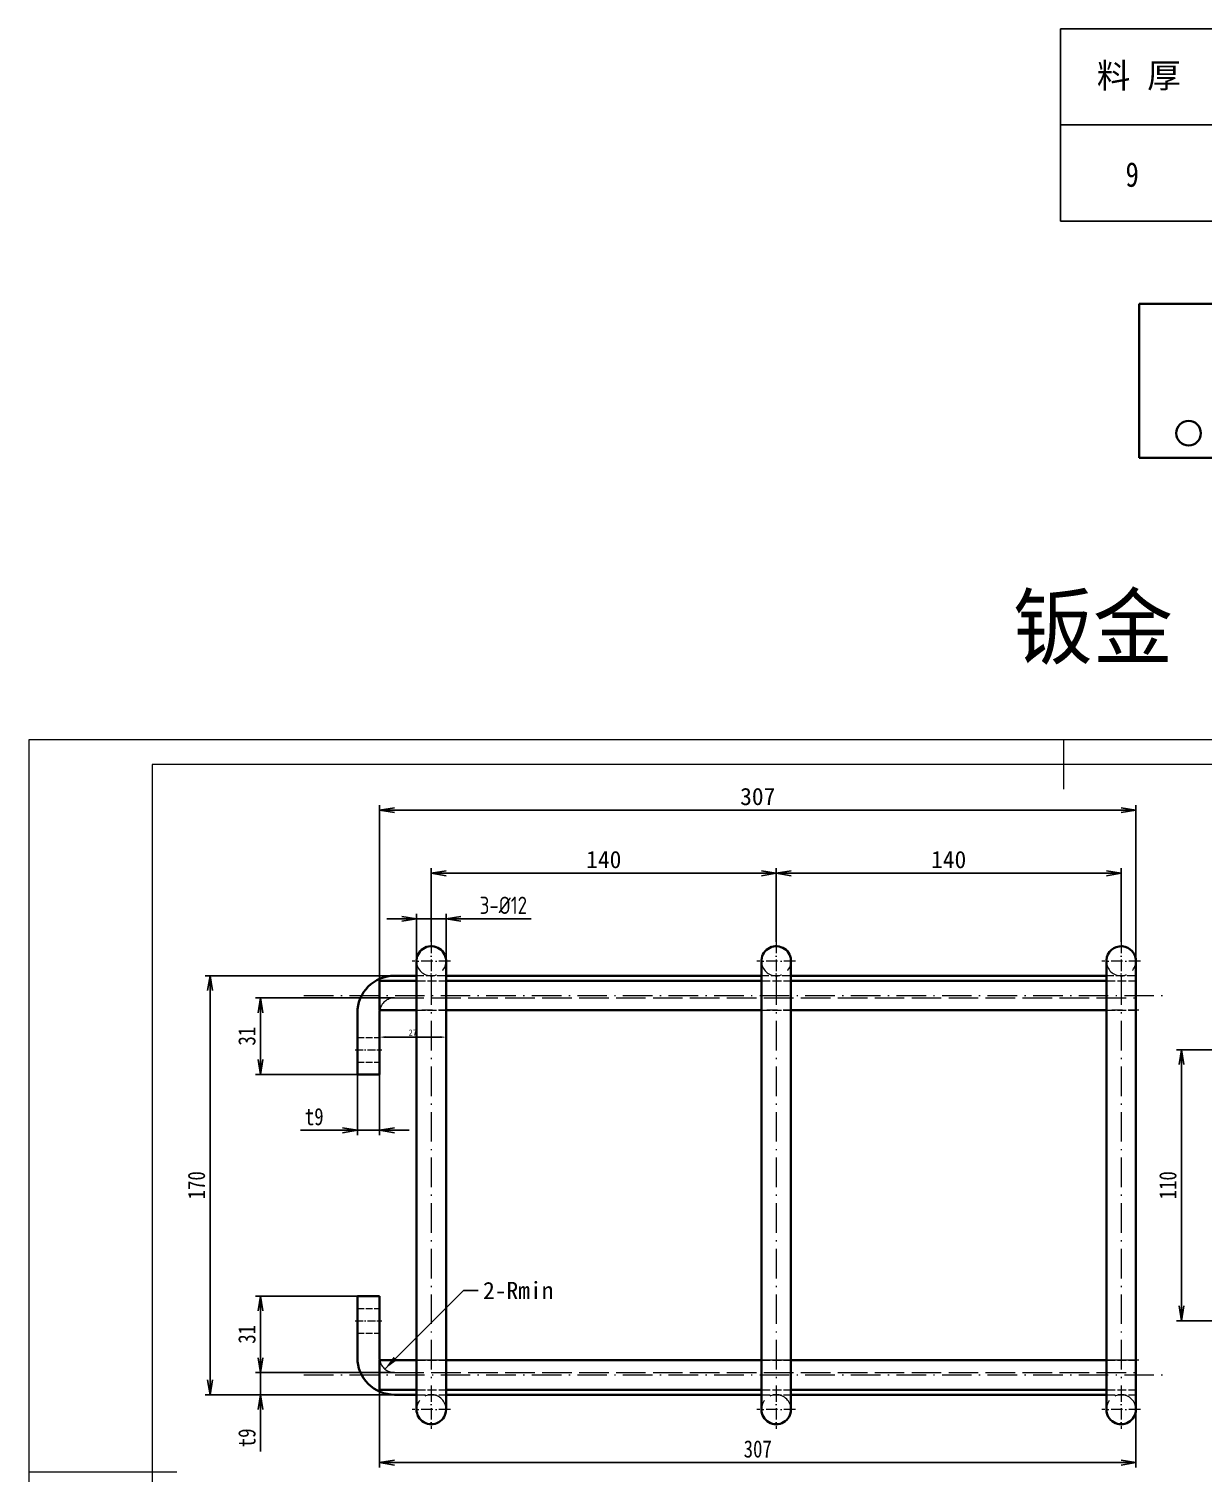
# Model space of a CAD drawing. Header units: millimetres. Extents: x -15766 to 80009, y -9701 to 15159.
# Drawn here: x -1496 to -1019, y 13550 to 14136 of the extents above; entities that cross this region are included whole.
import ezdxf
from ezdxf.enums import TextEntityAlignment as Align

# ---------------------------------------------------------------- set-up
doc = ezdxf.new("R2010")
doc.units = ezdxf.units.MM
for name, pattern in [('CENTER-HOKUTO_1', [16, 13, -1, 1, -1]), ('DASHDOT', [18.5, 12, -3, 0.5, -3]), ('DASHED', [15, 12, -3]), ('HIDDEN-HOKUTO_1', [2, 1, -1])]:
    doc.linetypes.add(name, pattern=pattern)
doc.layers.get('DEFPOINTS').update_dxf_attribs({"lineweight": 18})
doc.layers.add('07', color=7, linetype='Continuous')
for name, color, linetype, lineweight in [('AM_7', 2, 'CENTER-HOKUTO_1', 18), ('AM_HID', 1, 'HIDDEN-HOKUTO_1', 18), ('AM_VIS', 7, 'Continuous', 18), ('CDRAFT0', 7, 'Continuous', 18), ('title_frame', 7, 'Continuous', 18), ('word_dim', 9, 'Continuous', 18), ('粗实线层_1', 7, 'Continuous', 15)]:
    doc.layers.add(name, color=color, linetype=linetype, lineweight=lineweight)
doc.styles.add('DIM', font='', dxfattribs={"width": 0.8})
doc.styles.get('DIM').set_extended_font_data('NSimSun')
doc.dimstyles.new('1-2', dxfattribs={"dimscale": 2, "dimtxt": 3.5, "dimasz": 3, "dimexe": 1, "dimexo": 0, "dimgap": 1, "dimtad": 1, "dimdsep": 46, "dimtxsty": 'DIM', "dimblk": 'OPEN', "dimcen": 0, "dimdle": 6, "dimclrd": 256, "dimclre": 256, "dimclrt": 3, "dimazin": 2, "dimtfac": 0.707107, "dimtmove": 0, "dimatfit": 3, "dimfxl": 0, "dimfrac": 2, "dimtolj": 1, "dimarcsym": 0})
doc.dimstyles.new('DIN', dxfattribs={"dimtxt": 2.5, "dimasz": 2.5, "dimexe": 1.25, "dimexo": 0.625, "dimtad": 1, "dimtih": 1, "dimdec": 4, "dimdsep": 46, "dimlunit": 6, "dimtxsty": 'Standard', "dimcen": 2.5, "dimadec": 0, "dimazin": 0, "dimtfac": 1, "dimtdec": 4, "dimtmove": 0, "dimatfit": 3, "dimfxl": 0, "dimtvp": 1, "dimtolj": 1, "dimtzin": 0, "dimarcsym": 0})

# ---------------------------------------------------------------- blocks, each defined once
blk = doc.blocks.new('*X589')
at = {"layer": 'CDRAFT0'}
for p, q in [((420, 297), (0, 297)), ((0, 297), (0, 0))]:
    blk.add_line(p, q, dxfattribs=at)
at = {"layer": '粗实线层_1'}
for p, q in [((210, 297), (210, 287)), ((415, 292), (25, 292)), ((25, 292), (25, 5)), ((0, 148.5), (30, 148.5))]:
    blk.add_line(p, q, dxfattribs=at)
blk = doc.blocks.new('_OPEN')
at = {"color": 0, "linetype": 'ByBlock', "lineweight": -2}
for p, q in [((-1, 0.166667), (0, 0)), ((-1, -0.166667), (0, 0)), ((0, 0), (-1, 0))]:
    blk.add_line(p, q, dxfattribs=at)
blk = doc.blocks.new('*D1175')
at = {"layer": 'DEFPOINTS', "color": 0, "transparency": 16777216}
for p in [(-1347.23, 13743.02), (-1401.56, 13712.02), (-1362.23, 13712.02)]:
    blk.add_point(p, dxfattribs=at)
at = {"layer": 'word_dim', "linetype": 'Continuous', "lineweight": -2, "transparency": 16777216}
for p, q in [((-1347.23, 13743.02), (-1403.56, 13743.02)), ((-1401.56, 13737.02), (-1401.56, 13718.02)), ((-1362.23, 13712.02), (-1403.56, 13712.02))]:
    blk.add_line(p, q, dxfattribs=at)
at = {"layer": 'word_dim', "lineweight": -2, "transparency": 16777216, "xscale": 6, "yscale": 6, "zscale": 6}
for p, rotation in [((-1401.56, 13743.02), 90), ((-1401.56, 13712.02), 270)]:
    blk.add_blockref('_OPEN', p, dxfattribs=dict(at, rotation=rotation))
at = {"layer": 'word_dim', "color": 3, "transparency": 16777216, "insert": (-1407.06, 13727.52), "char_height": 7, "attachment_point": 5, "rotation": 90, "style": 'DIM'}
blk.add_mtext('\\A1;31', dxfattribs=at)
blk = doc.blocks.new('*D678')
at = {"layer": 'DEFPOINTS', "color": 0, "transparency": 16777216}
for p in [(-1046.23, 13819.25), (-1046.23, 13758.02), (-1353.23, 13737.02)]:
    blk.add_point(p, dxfattribs=at)
at = {"layer": 'word_dim', "linetype": 'Continuous', "lineweight": -2, "transparency": 16777216}
for p, q in [((-1353.23, 13737.02), (-1353.23, 13821.25)), ((-1046.23, 13758.02), (-1046.23, 13821.25)), ((-1347.23, 13819.25), (-1052.23, 13819.25))]:
    blk.add_line(p, q, dxfattribs=at)
at = {"layer": 'word_dim', "lineweight": -2, "transparency": 16777216, "xscale": 6, "yscale": 6, "zscale": 6, "rotation": 180}
blk.add_blockref('_OPEN', (-1353.23, 13819.25), dxfattribs=at)
at = {"layer": 'word_dim', "lineweight": -2, "transparency": 16777216, "xscale": 6, "yscale": 6, "zscale": 6}
blk.add_blockref('_OPEN', (-1046.23, 13819.25), dxfattribs=at)
at = {"layer": 'word_dim', "color": 3, "transparency": 16777216, "insert": (-1199.73, 13824.75), "char_height": 7, "attachment_point": 5}
blk.add_mtext('\\A1;307', dxfattribs=at)
blk = doc.blocks.new('*D679')
at = {"layer": 'DEFPOINTS', "color": 0, "transparency": 16777216}
for p in [(-1362.23, 13712.02), (-1353.23, 13712.02), (-1353.23, 13689.32)]:
    blk.add_point(p, dxfattribs=at)
at = {"layer": 'word_dim', "linetype": 'Continuous', "lineweight": -2, "transparency": 16777216}
for p, q in [((-1362.23, 13712.02), (-1362.23, 13687.32)), ((-1353.23, 13712.02), (-1353.23, 13687.32)), ((-1368.23, 13689.32), (-1385.26, 13689.32)), ((-1353.23, 13689.32), (-1362.23, 13689.32)), ((-1347.23, 13689.32), (-1341.23, 13689.32))]:
    blk.add_line(p, q, dxfattribs=at)
at = {"layer": 'word_dim', "lineweight": -2, "transparency": 16777216, "xscale": 6, "yscale": 6, "zscale": 6}
blk.add_blockref('_OPEN', (-1362.23, 13689.32), dxfattribs=at)
at = {"layer": 'word_dim', "lineweight": -2, "transparency": 16777216, "xscale": 6, "yscale": 6, "zscale": 6, "rotation": 180}
blk.add_blockref('_OPEN', (-1353.23, 13689.32), dxfattribs=at)
at = {"layer": 'word_dim', "color": 3, "transparency": 16777216, "insert": (-1379.75, 13694.82), "char_height": 7, "attachment_point": 5, "style": 'DIM'}
blk.add_mtext('\\A1;t9', dxfattribs=at)
blk = doc.blocks.new('*D1176')
at = {"layer": 'DEFPOINTS', "color": 0, "transparency": 16777216}
for p in [(-1192.23, 13793.65), (-1332.23, 13765.82), (-1192.23, 13765.82)]:
    blk.add_point(p, dxfattribs=at)
at = {"layer": 'word_dim', "linetype": 'Continuous', "lineweight": -2, "transparency": 16777216}
for p, q in [((-1332.23, 13765.82), (-1332.23, 13795.65)), ((-1326.23, 13793.65), (-1198.23, 13793.65)), ((-1192.23, 13765.82), (-1192.23, 13795.65))]:
    blk.add_line(p, q, dxfattribs=at)
at = {"layer": 'word_dim', "lineweight": -2, "transparency": 16777216, "xscale": 6, "yscale": 6, "zscale": 6, "rotation": 180}
blk.add_blockref('_OPEN', (-1332.23, 13793.65), dxfattribs=at)
at = {"layer": 'word_dim', "lineweight": -2, "transparency": 16777216, "xscale": 6, "yscale": 6, "zscale": 6}
blk.add_blockref('_OPEN', (-1192.23, 13793.65), dxfattribs=at)
at = {"layer": 'word_dim', "color": 3, "transparency": 16777216, "insert": (-1262.23, 13799.15), "char_height": 7, "attachment_point": 5}
blk.add_mtext('\\A1;140', dxfattribs=at)
blk = doc.blocks.new('*D1177')
at = {"layer": 'DEFPOINTS', "color": 0, "transparency": 16777216}
for p in [(-1052.23, 13793.65), (-1192.23, 13765.82), (-1052.23, 13765.82)]:
    blk.add_point(p, dxfattribs=at)
at = {"layer": 'word_dim', "linetype": 'Continuous', "lineweight": -2, "transparency": 16777216}
for p, q in [((-1192.23, 13765.82), (-1192.23, 13795.65)), ((-1186.23, 13793.65), (-1058.23, 13793.65)), ((-1052.23, 13765.82), (-1052.23, 13795.65))]:
    blk.add_line(p, q, dxfattribs=at)
at = {"layer": 'word_dim', "lineweight": -2, "transparency": 16777216, "xscale": 6, "yscale": 6, "zscale": 6, "rotation": 180}
blk.add_blockref('_OPEN', (-1192.23, 13793.65), dxfattribs=at)
at = {"layer": 'word_dim', "lineweight": -2, "transparency": 16777216, "xscale": 6, "yscale": 6, "zscale": 6}
blk.add_blockref('_OPEN', (-1052.23, 13793.65), dxfattribs=at)
at = {"layer": 'word_dim', "color": 3, "transparency": 16777216, "insert": (-1122.23, 13799.15), "char_height": 7, "attachment_point": 5}
blk.add_mtext('\\A1;140', dxfattribs=at)
blk = doc.blocks.new('*D1178')
at = {"layer": 'DEFPOINTS', "color": 0, "transparency": 16777216}
for p in [(-1347.23, 13752.02), (-1422.03, 13582.02), (-1347.23, 13582.02)]:
    blk.add_point(p, dxfattribs=at)
at = {"layer": 'word_dim', "linetype": 'Continuous', "lineweight": -2, "transparency": 16777216}
for p, q in [((-1347.23, 13752.02), (-1424.03, 13752.02)), ((-1422.03, 13746.02), (-1422.03, 13588.02)), ((-1347.23, 13582.02), (-1424.03, 13582.02))]:
    blk.add_line(p, q, dxfattribs=at)
at = {"layer": 'word_dim', "lineweight": -2, "transparency": 16777216, "xscale": 6, "yscale": 6, "zscale": 6}
for p, rotation in [((-1422.03, 13752.02), 90), ((-1422.03, 13582.02), 270)]:
    blk.add_blockref('_OPEN', p, dxfattribs=dict(at, rotation=rotation))
at = {"layer": 'word_dim', "color": 3, "transparency": 16777216, "insert": (-1427.53, 13667.02), "char_height": 7, "attachment_point": 5, "rotation": 90, "style": 'DIM'}
blk.add_mtext('\\A1;170', dxfattribs=at)
blk = doc.blocks.new('*D1179')
at = {"layer": 'DEFPOINTS', "color": 0, "transparency": 16777216}
for p in [(-1401.56, 13591.02), (-1347.23, 13591.02), (-1347.23, 13582.02)]:
    blk.add_point(p, dxfattribs=at)
at = {"layer": 'word_dim', "linetype": 'Continuous', "lineweight": -2, "transparency": 16777216}
for p, q in [((-1401.56, 13597.02), (-1401.56, 13603.02)), ((-1347.23, 13591.02), (-1403.56, 13591.02)), ((-1401.56, 13591.02), (-1401.56, 13582.02)), ((-1347.23, 13582.02), (-1403.56, 13582.02)), ((-1401.56, 13576.02), (-1401.56, 13558.99))]:
    blk.add_line(p, q, dxfattribs=at)
at = {"layer": 'word_dim', "lineweight": -2, "transparency": 16777216, "xscale": 6, "yscale": 6, "zscale": 6}
for p, rotation in [((-1401.56, 13591.02), 270), ((-1401.56, 13582.02), 90)]:
    blk.add_blockref('_OPEN', p, dxfattribs=dict(at, rotation=rotation))
at = {"layer": 'word_dim', "color": 3, "transparency": 16777216, "insert": (-1407.06, 13564.51), "char_height": 7, "attachment_point": 5, "rotation": 90, "style": 'DIM'}
blk.add_mtext('\\A1;t9', dxfattribs=at)
blk = doc.blocks.new('*D1185')
at = {"layer": 'DEFPOINTS', "color": 0, "transparency": 16777216}
for p in [(-965.24, 13722.02), (-1027.74, 13612.02), (-965.24, 13612.02)]:
    blk.add_point(p, dxfattribs=at)
at = {"layer": 'word_dim', "linetype": 'Continuous', "lineweight": -2, "transparency": 16777216}
for p, q in [((-965.24, 13722.02), (-1029.74, 13722.02)), ((-1027.74, 13716.02), (-1027.74, 13618.02)), ((-965.24, 13612.02), (-1029.74, 13612.02))]:
    blk.add_line(p, q, dxfattribs=at)
at = {"layer": 'word_dim', "lineweight": -2, "transparency": 16777216, "xscale": 6, "yscale": 6, "zscale": 6}
for p, rotation in [((-1027.74, 13722.02), 90), ((-1027.74, 13612.02), 270)]:
    blk.add_blockref('_OPEN', p, dxfattribs=dict(at, rotation=rotation))
at = {"layer": 'word_dim', "color": 3, "transparency": 16777216, "insert": (-1033.24, 13667.02), "char_height": 7, "attachment_point": 5, "rotation": 90, "style": 'DIM'}
blk.add_mtext('\\A1;110', dxfattribs=at)
blk = doc.blocks.new('*D1186')
at = {"layer": 'DEFPOINTS', "color": 0, "transparency": 16777216}
for p in [(-1401.56, 13622.02), (-1362.23, 13622.02), (-1347.23, 13591.02)]:
    blk.add_point(p, dxfattribs=at)
at = {"layer": 'word_dim', "linetype": 'Continuous', "lineweight": -2, "transparency": 16777216}
for p, q in [((-1362.23, 13622.02), (-1403.56, 13622.02)), ((-1401.56, 13597.02), (-1401.56, 13616.02)), ((-1347.23, 13591.02), (-1403.56, 13591.02))]:
    blk.add_line(p, q, dxfattribs=at)
at = {"layer": 'word_dim', "lineweight": -2, "transparency": 16777216, "xscale": 6, "yscale": 6, "zscale": 6}
for p, rotation in [((-1401.56, 13622.02), 90), ((-1401.56, 13591.02), 270)]:
    blk.add_blockref('_OPEN', p, dxfattribs=dict(at, rotation=rotation))
at = {"layer": 'word_dim', "color": 3, "transparency": 16777216, "insert": (-1407.06, 13606.52), "char_height": 7, "attachment_point": 5, "rotation": 90, "style": 'DIM'}
blk.add_mtext('\\A1;31', dxfattribs=at)
blk = doc.blocks.new('*D1227')
at = {"layer": 'DEFPOINTS', "color": 0, "transparency": 16777216}
for p in [(-1353.23, 13597.02), (-1046.23, 13584.02), (-1046.23, 13554.46)]:
    blk.add_point(p, dxfattribs=at)
at = {"layer": 'word_dim', "linetype": 'Continuous', "lineweight": -2, "transparency": 16777216}
for p, q in [((-1353.23, 13597.02), (-1353.23, 13552.46)), ((-1046.23, 13584.02), (-1046.23, 13552.46)), ((-1347.23, 13554.46), (-1052.23, 13554.46))]:
    blk.add_line(p, q, dxfattribs=at)
at = {"layer": 'word_dim', "lineweight": -2, "transparency": 16777216, "xscale": 6, "yscale": 6, "zscale": 6, "rotation": 180}
blk.add_blockref('_OPEN', (-1353.23, 13554.46), dxfattribs=at)
at = {"layer": 'word_dim', "lineweight": -2, "transparency": 16777216, "xscale": 6, "yscale": 6, "zscale": 6}
blk.add_blockref('_OPEN', (-1046.23, 13554.46), dxfattribs=at)
at = {"layer": 'word_dim', "color": 3, "transparency": 16777216, "insert": (-1199.73, 13559.96), "char_height": 7, "attachment_point": 5, "style": 'DIM'}
blk.add_mtext('\\A1;307', dxfattribs=at)
blk = doc.blocks.new('*D1240')
at = {"layer": 'DEFPOINTS', "color": 0, "transparency": 16777216}
for p in [(-1326.23, 13775.13), (-1338.23, 13754.34), (-1326.23, 13754.34)]:
    blk.add_point(p, dxfattribs=at)
at = {"layer": 'word_dim', "linetype": 'Continuous', "lineweight": -2, "transparency": 16777216}
for p, q in [((-1344.23, 13775.13), (-1350.23, 13775.13)), ((-1338.23, 13754.34), (-1338.23, 13777.13)), ((-1338.23, 13775.13), (-1326.23, 13775.13)), ((-1326.23, 13754.34), (-1326.23, 13777.13)), ((-1320.23, 13775.13), (-1291.75, 13775.13))]:
    blk.add_line(p, q, dxfattribs=at)
at = {"layer": 'word_dim', "lineweight": -2, "transparency": 16777216, "xscale": 6, "yscale": 6, "zscale": 6}
blk.add_blockref('_OPEN', (-1338.23, 13775.13), dxfattribs=at)
at = {"layer": 'word_dim', "lineweight": -2, "transparency": 16777216, "xscale": 6, "yscale": 6, "zscale": 6, "rotation": 180}
blk.add_blockref('_OPEN', (-1326.23, 13775.13), dxfattribs=at)
at = {"layer": 'word_dim', "color": 3, "transparency": 16777216, "insert": (-1302.99, 13780.63), "char_height": 7, "attachment_point": 5, "style": 'DIM'}
blk.add_mtext('\\A1;{\\fISOCPEUR|b0|i0|c0|p34;3-%%c12}', dxfattribs=at)
blk = doc.blocks.new('*D2182')
at = {"layer": '07', "color": 0, "linetype": 'Continuous', "lineweight": -2, "transparency": 16777216}
for p, q in [((-1353.23, 13736.4), (-1353.23, 13725.88)), ((-1326.23, 13736.4), (-1326.23, 13725.88)), ((-1350.73, 13727.13), (-1328.73, 13727.13))]:
    blk.add_line(p, q, dxfattribs=at)
at = {"layer": '07', "color": 0, "transparency": 16777216}
for points in [[(-1350.73, 13727.54), (-1350.73, 13726.71), (-1353.23, 13727.13)], [(-1328.73, 13727.54), (-1328.73, 13726.71), (-1326.23, 13727.13)]]:
    blk.add_solid(points, dxfattribs=at)
at = {"layer": 'DEFPOINTS', "color": 0, "transparency": 16777216}
for p in [(-1353.23, 13737.02), (-1326.23, 13737.02), (-1326.23, 13727.13)]:
    blk.add_point(p, dxfattribs=at)
at = {"layer": '07', "color": 0, "transparency": 16777216, "insert": (-1339.73, 13729), "char_height": 2.5, "attachment_point": 5}
blk.add_mtext('\\A1;27', dxfattribs=at)
blk = doc.blocks.new('*T2185')
at = {"color": 0, "linetype": 'ByBlock', "lineweight": -2, "transparency": 16777216}
for p, q in [((0, 0), (127, 0)), ((0, 0), (0, -78)), ((63.5, 0), (63.5, -78)), ((127, 0), (127, -78)), ((0, -39), (127, -39)), ((0, -78), (127, -78))]:
    blk.add_line(p, q, dxfattribs=at)
at = {"color": 0, "transparency": 16777216, "char_height": 10, "width": 60.5, "attachment_point": 5}
for s, insert in [('{\\fSimSun|b0|i0|c134|p2;料 厚}', (31.75, -19.5)), ('{\\fSimSun|b0|i0|c134|p2;件 数}', (95.25, -19.5))]:
    blk.add_mtext(s, dxfattribs=dict(at, insert=insert))
blk = doc.blocks.new('拆图参数')
blk.add_blockref('*T2185', (-63.5, 78))
at = {"style": 'DIM', "width": 0.8}
blk.add_attdef('6', text='', height=10, dxfattribs=at).set_placement((-37.13, 18.91), align=Align.MIDDLE_LEFT)
blk.add_attdef('1', text='', height=10, dxfattribs=at).set_placement((36.65, 19.27), align=Align.MIDDLE_CENTER)

msp = doc.modelspace()

# ---------------------------------------------------------------- linework, layer by layer
at = {"color": 7, "lineweight": 13, "ltscale": 0.15}
for p, q in [((-1332.23317, 13596.02303), (-1338.23317, 13596.02303)), ((-1326.23317, 13596.02303), (-1332.23317, 13596.02303)), ((-1192.23317, 13596.02303), (-1198.23317, 13596.02303)), ((-1186.23317, 13596.02303), (-1192.23317, 13596.02303)), ((-1052.23317, 13596.02303), (-1058.23317, 13596.02303)), ((-1046.23317, 13596.02303), (-1052.23317, 13596.02303))]:
    msp.add_line(p, q, dxfattribs=at)
at = {"layer": 'AM_7', "linetype": 'DASHDOT', "lineweight": 13, "ltscale": 0.390002}
for p, q in [((-1332.23317, 13765.82308), (-1332.23317, 13750.22298)), ((-1192.23317, 13765.82308), (-1192.23317, 13750.22298)), ((-1052.23317, 13765.82308), (-1052.23317, 13750.22298)), ((-1332.23317, 13583.82308), (-1332.23317, 13568.22298)), ((-1192.23317, 13583.82308), (-1192.23317, 13568.22298)), ((-1052.23317, 13583.82308), (-1052.23317, 13568.22298))]:
    msp.add_line(p, q, dxfattribs=at)
at = {"layer": 'AM_7', "linetype": 'DASHDOT', "lineweight": 13, "ltscale": 0.390039}
for p, q in [((-1324.43239, 13758.02303), (-1340.03395, 13758.02303)), ((-1184.43239, 13758.02303), (-1200.03395, 13758.02303)), ((-1044.43239, 13758.02303), (-1060.03395, 13758.02303)), ((-1324.43239, 13576.02303), (-1340.03395, 13576.02303)), ((-1184.43239, 13576.02303), (-1200.03395, 13576.02303)), ((-1044.43239, 13576.02303), (-1060.03395, 13576.02303))]:
    msp.add_line(p, q, dxfattribs=at)
at = {"layer": 'AM_7', "linetype": 'DASHDOT', "lineweight": 13}
for p, q in [((-1332.23317, 13752.22298), (-1332.23317, 13581.82308)), ((-1192.23317, 13752.22298), (-1192.23317, 13581.82308)), ((-1052.23317, 13752.22298), (-1052.23317, 13581.82308)), ((-1383.93239, 13744.02303), (-1033.30985, 13744.02303)), ((-1383.93239, 13590.02303), (-1033.30985, 13590.02303))]:
    msp.add_line(p, q, dxfattribs=at)
at = {"layer": 'AM_7', "linetype": 'DASHDOT', "lineweight": 13, "ltscale": 0.36001}
for p, q in [((-1325.03395, 13738.02303), (-1339.43434, 13738.02303)), ((-1185.03395, 13738.02303), (-1199.43434, 13738.02303)), ((-1045.03395, 13738.02303), (-1059.43434, 13738.02303)), ((-1325.03395, 13596.02303), (-1339.43434, 13596.02303)), ((-1185.03395, 13596.02303), (-1199.43434, 13596.02303)), ((-1045.03395, 13596.02303), (-1059.43434, 13596.02303))]:
    msp.add_line(p, q, dxfattribs=at)
at = {"layer": 'AM_7', "linetype": 'DASHDOT', "lineweight": 13, "ltscale": 0.27002}
for p, q in [((-1363.13356, 13722.02303), (-1352.33278, 13722.02303)), ((-1363.13356, 13612.02303), (-1352.33278, 13612.02303))]:
    msp.add_line(p, q, dxfattribs=at)
at = {"layer": 'AM_HID', "linetype": 'DASHED', "lineweight": 13, "ltscale": 0.3}
for p, q in [((-1326.23317, 13752.02303), (-1338.23317, 13752.02303)), ((-1186.23317, 13752.02303), (-1198.23317, 13752.02303)), ((-1046.23317, 13752.02303), (-1058.23317, 13752.02303)), ((-1338.23317, 13750.02303), (-1326.23317, 13750.02303)), ((-1198.23317, 13750.02303), (-1186.23317, 13750.02303)), ((-1058.23317, 13750.02303), (-1046.23317, 13750.02303)), ((-1338.23317, 13738.02303), (-1326.23317, 13738.02303)), ((-1198.23317, 13738.02303), (-1186.23317, 13738.02303)), ((-1058.23317, 13738.02303), (-1046.23317, 13738.02303)), ((-1338.23317, 13596.02303), (-1326.23317, 13596.02303)), ((-1198.23317, 13596.02303), (-1186.23317, 13596.02303)), ((-1058.23317, 13596.02303), (-1046.23317, 13596.02303)), ((-1338.23317, 13584.02303), (-1326.23317, 13584.02303)), ((-1338.23317, 13582.02303), (-1326.23317, 13582.02303)), ((-1198.23317, 13584.02303), (-1186.23317, 13584.02303)), ((-1198.23317, 13582.02303), (-1186.23317, 13582.02303)), ((-1058.23317, 13584.02303), (-1046.23317, 13584.02303)), ((-1058.23317, 13582.02303), (-1046.23317, 13582.02303))]:
    msp.add_line(p, q, dxfattribs=at)
at = {"layer": 'AM_HID', "linetype": 'DASHED', "lineweight": 13}
for p, q in [((-1347.23317, 13743.02303), (-1046.23317, 13743.02303)), ((-1347.23317, 13591.02303), (-1046.23317, 13591.02303))]:
    msp.add_line(p, q, dxfattribs=at)
at = {"layer": 'AM_HID', "linetype": 'DASHED', "lineweight": 13, "ltscale": 0.225}
for p, q in [((-1362.23317, 13727.02303), (-1353.23317, 13727.02303)), ((-1362.23317, 13717.02303), (-1353.23317, 13717.02303)), ((-1362.23317, 13617.02303), (-1353.23317, 13617.02303)), ((-1362.23317, 13607.02303), (-1353.23317, 13607.02303))]:
    msp.add_line(p, q, dxfattribs=at)
at = {"layer": 'AM_HID', "linetype": 'DASHED', "lineweight": 13, "ltscale": 0.15}
for p, q in [((-1332.23317, 13596.02303), (-1338.23317, 13596.02303)), ((-1326.23317, 13596.02303), (-1332.23317, 13596.02303)), ((-1192.23317, 13596.02303), (-1198.23317, 13596.02303)), ((-1186.23317, 13596.02303), (-1192.23317, 13596.02303)), ((-1052.23317, 13596.02303), (-1058.23317, 13596.02303)), ((-1046.23317, 13596.02303), (-1052.23317, 13596.02303))]:
    msp.add_line(p, q, dxfattribs=at)
at = {"layer": 'AM_HID', "linetype": 'DASHED', "lineweight": 13}
for centre, radius, start, end in [((-1332.23317, 13758.02303), 6, 176.086962, 356.086959), ((-1332.19801, 13758.02303), 5.96511, 356.063468, 0.404585), ((-1192.23317, 13758.02303), 6, 176.086962, 356.086959), ((-1192.19801, 13758.02303), 5.96511, 356.063468, 0.404585), ((-1052.23317, 13758.02303), 6, 176.086962, 356.086959), ((-1052.19801, 13758.02303), 5.96511, 356.063468, 0.404585), ((-1347.23317, 13737.02303), 6, 90.000003, 170.404969), ((-1347.23317, 13597.02303), 6, 189.593228, 269.999997), ((-1332.23317, 13576.02303), 6, 0, 179.999995), ((-1192.23317, 13576.02303), 6, 0, 179.999995), ((-1052.23317, 13576.02303), 6, 0, 179.999995)]:
    msp.add_arc(centre, radius, start, end, dxfattribs=at)
at = {"layer": 'AM_VIS', "lineweight": 35}
for p, q in [((-1044.86147, 13962.22708), (-1044.86147, 14024.72708)), ((-1004.86147, 14024.72708), (-1044.86147, 14024.72708)), ((-1004.86147, 13962.22708), (-1044.86147, 13962.22708)), ((-1326.23317, 13738.02303), (-1326.23317, 13758.06526)), ((-1186.23317, 13738.02303), (-1186.23317, 13758.06526)), ((-1046.23317, 13738.02303), (-1046.23317, 13758.06526)), ((-1198.23317, 13752.02303), (-1326.23317, 13752.02303)), ((-1058.23317, 13752.02303), (-1186.23317, 13752.02303)), ((-1326.23317, 13750.02303), (-1198.23317, 13750.02303)), ((-1186.23317, 13750.02303), (-1058.23317, 13750.02303)), ((-1362.23317, 13712.02303), (-1362.23317, 13737.02303)), ((-1353.23317, 13712.02303), (-1353.23317, 13737.02303)), ((-1326.23317, 13738.02303), (-1198.23317, 13738.02303)), ((-1186.23317, 13738.02303), (-1058.23317, 13738.02303)), ((-1338.23317, 13596.02303), (-1338.23317, 13727.02303)), ((-1326.23317, 13596.02303), (-1326.23317, 13727.02303)), ((-1198.23317, 13596.02303), (-1198.23317, 13727.02303)), ((-1186.23317, 13596.02303), (-1186.23317, 13727.02303)), ((-1058.23317, 13596.02303), (-1058.23317, 13727.02303)), ((-1046.23317, 13596.02303), (-1046.23317, 13727.02303)), ((-1362.23317, 13622.02303), (-1362.23317, 13597.02303)), ((-1353.23317, 13597.02303), (-1353.23317, 13622.02303)), ((-1338.23317, 13596.02303), (-1338.23317, 13576.02303)), ((-1326.23317, 13576.02303), (-1326.23317, 13596.02303)), ((-1326.23317, 13596.02303), (-1198.23317, 13596.02303)), ((-1198.23317, 13596.02303), (-1198.23317, 13576.02303)), ((-1186.23317, 13576.02303), (-1186.23317, 13596.02303)), ((-1186.23317, 13596.02303), (-1058.23317, 13596.02303)), ((-1058.23317, 13596.02303), (-1058.23317, 13576.02303)), ((-1046.23317, 13576.02303), (-1046.23317, 13596.02303)), ((-1326.23317, 13584.02303), (-1198.23317, 13584.02303)), ((-1326.23317, 13582.02303), (-1198.23317, 13582.02303)), ((-1186.23317, 13584.02303), (-1058.23317, 13584.02303)), ((-1186.23317, 13582.02303), (-1058.23317, 13582.02303))]:
    msp.add_line(p, q, dxfattribs=at)
at = {"layer": 'AM_VIS', "lineweight": 35, "ltscale": 0.225}
for p, q in [((-1338.23317, 13752.02303), (-1347.23317, 13752.02303)), ((-1362.23317, 13712.02303), (-1353.23317, 13712.02303)), ((-1353.23317, 13622.02303), (-1362.23317, 13622.02303)), ((-1347.23317, 13582.02303), (-1338.23317, 13582.02303))]:
    msp.add_line(p, q, dxfattribs=at)
at = {"layer": 'AM_VIS', "lineweight": 35, "ltscale": 0.05}
for p, q in [((-1046.23317, 13752.02303), (-1046.23317, 13750.02303)), ((-1046.23317, 13582.02303), (-1046.23317, 13584.02303))]:
    msp.add_line(p, q, dxfattribs=at)
at = {"layer": 'AM_VIS', "lineweight": 35, "ltscale": 0.15}
for p, q in [((-1353.23317, 13744.02303), (-1353.23317, 13750.02303)), ((-1046.23317, 13744.02303), (-1046.23317, 13750.02303)), ((-1353.23317, 13738.02303), (-1353.23317, 13744.02303)), ((-1046.23317, 13738.02303), (-1046.23317, 13744.02303)), ((-1353.23317, 13590.02303), (-1353.23317, 13596.02303)), ((-1046.23317, 13590.02303), (-1046.23317, 13596.02303)), ((-1353.23317, 13584.02303), (-1353.23317, 13590.02303)), ((-1046.23317, 13584.02303), (-1046.23317, 13590.02303))]:
    msp.add_line(p, q, dxfattribs=at)
at = {"layer": 'AM_VIS', "lineweight": 35, "ltscale": 0.375}
for p, q in [((-1353.23317, 13750.02303), (-1338.23317, 13750.02303)), ((-1353.23317, 13738.02303), (-1338.23317, 13738.02303)), ((-1353.23317, 13596.02303), (-1338.23317, 13596.02303)), ((-1353.23317, 13584.02303), (-1338.23317, 13584.02303))]:
    msp.add_line(p, q, dxfattribs=at)
at = {"layer": 'AM_VIS', "lineweight": 35, "ltscale": 0.275}
for p, q in [((-1338.23317, 13738.02303), (-1338.23317, 13727.02303)), ((-1326.23317, 13738.02303), (-1326.23317, 13727.02303)), ((-1198.23317, 13738.02303), (-1198.23317, 13727.02303)), ((-1186.23317, 13738.02303), (-1186.23317, 13727.02303)), ((-1058.23317, 13738.02303), (-1058.23317, 13727.02303)), ((-1046.23317, 13738.02303), (-1046.23317, 13727.02303))]:
    msp.add_line(p, q, dxfattribs=at)
at = {"layer": 'AM_VIS', "lineweight": 35}
for points in [[(-1338.23317, 13738.02303), (-1338.23317, 13757.70516), (-1338.2195, 13758.43245)], [(-1198.23317, 13738.02303), (-1198.23317, 13757.70516), (-1198.2195, 13758.43245)], [(-1058.23317, 13738.02303), (-1058.23317, 13757.70516), (-1058.2195, 13758.43245)]]:
    msp.add_lwpolyline(points, dxfattribs=at)
msp.add_circle((-1024.86147, 13972.22708), 5, dxfattribs=at)
for centre, radius, start, end in [((-1332.23317, 13758.02303), 6, 356.086959, 176.086962), ((-1192.23317, 13758.02303), 6, 356.086959, 176.086962), ((-1052.23317, 13758.02303), 6, 356.086959, 176.086949), ((-1347.23317, 13737.02303), 15, 90.000003, 180.000009), ((-1347.23317, 13737.02303), 6, 170.404969, 180.000009), ((-1347.23317, 13597.02303), 15, 179.999995, 270.000004), ((-1347.23317, 13597.02303), 6, 179.999995, 189.593228), ((-1332.23317, 13576.02303), 6, 179.999995, 0), ((-1192.23317, 13576.02303), 6, 179.999995, 0), ((-1052.23317, 13576.02303), 6, 179.999995, 0)]:
    msp.add_arc(centre, radius, start, end, dxfattribs=at)

# ---------------------------------------------------------------- block references
at = {"layer": '07'}
ref = msp.add_blockref('拆图参数', (-1013.32438, 14058.31842), dxfattribs=at)
ref.add_attrib('6', '9', dxfattribs={"layer": '0', "height": 10, "style": 'DIM', "width": 0.8}).set_placement((-1050.45588, 14077.23038), align=Align.MIDDLE_LEFT)
at = {"layer": 'title_frame', "xscale": 2, "yscale": 2, "zscale": 2}
msp.add_blockref('*X589', (-1495.57707, 13253.73384), dxfattribs=at)

# ---------------------------------------------------------------- texts
at = {"layer": 'word_dim', "color": 3, "insert": (-1096.15405, 13906.1395), "char_height": 25, "width": 116.6634772, "attachment_point": 1}
msp.add_mtext('钣金', dxfattribs=at)
at = {"layer": 'word_dim', "color": 3, "insert": (-1311.22852, 13627.80354), "char_height": 7, "attachment_point": 1}
msp.add_mtext('\\A1;2-Rmin', dxfattribs=at)

# ---------------------------------------------------------------- dimensions: what is measured, and where the dimension line sits
at = {"layer": '07'}
dim = msp.add_linear_dim(base=(-1326.23317, 13727.12625), p1=(-1353.23317, 13737.02303), p2=(-1326.23317, 13737.02303), dimstyle='DIN', dxfattribs=at)
dim.commit()
dim.dimension.update_dxf_attribs({"geometry": '*D2182', "text_midpoint": (-1339.73317, 13729.00125)})
at = {"layer": 'word_dim', "color": 3}
for base, p1, p2, picture, middle in [((-1046.2329, 13819.2533), (-1353.23317, 13737.02303), (-1046.2329, 13758.02303), '*D678', (-1199.73304, 13824.7533)), ((-1192.23317, 13793.65268), (-1332.23317, 13765.82308), (-1192.23317, 13765.82308), '*D1176', (-1262.23317, 13799.15268)), ((-1052.23317, 13793.65268), (-1192.23317, 13765.82308), (-1052.23317, 13765.82308), '*D1177', (-1122.23317, 13799.15268))]:
    dim = msp.add_linear_dim(base=base, p1=p1, p2=p2, dimstyle='1-2', override={"dimtxsty": 'Standard'}, dxfattribs=at)
    dim.commit()
    dim.dimension.update_dxf_attribs({"geometry": picture, "text_midpoint": middle})
dim = msp.add_linear_dim(base=(-1326.23317, 13775.13241), p1=(-1338.23317, 13754.33631), p2=(-1326.23317, 13754.33631), text='{\\fISOCPEUR|b0|i0|c0|p34;3-<>}', dimstyle='1-2', override={"dimpost": '%%c<>'}, dxfattribs=at)
dim.commit()
dim.dimension.update_dxf_attribs({"geometry": '*D1240', "text_midpoint": (-1302.99317, 13780.63241)})
for base, p1, p2, picture, middle in [((-1422.03105, 13582.02303), (-1347.23317, 13752.02303), (-1347.23317, 13582.02303), '*D1178', (-1427.53105, 13667.02303)), ((-1401.5553, 13712.02303), (-1347.23317, 13743.02303), (-1362.23317, 13712.02303), '*D1175', (-1407.0553, 13727.52303)), ((-1027.73633, 13612.02303), (-965.23882, 13722.02303), (-965.23882, 13612.02303), '*D1185', (-1033.23633, 13667.02303)), ((-1401.5553, 13622.02303), (-1347.23317, 13591.02303), (-1362.23317, 13622.02303), '*D1186', (-1407.0553, 13606.52303))]:
    dim = msp.add_linear_dim(base=base, p1=p1, p2=p2, angle=90, dimstyle='1-2', dxfattribs=at)
    dim.commit()
    dim.dimension.update_dxf_attribs({"geometry": picture, "text_midpoint": middle})
dim = msp.add_linear_dim(base=(-1353.23317, 13689.32446), p1=(-1362.23317, 13712.02303), p2=(-1353.23317, 13712.02303), dimstyle='1-2', override={"dimpost": 't<>'}, dxfattribs=at)
dim.commit()
dim.dimension.update_dxf_attribs({"geometry": '*D679', "text_midpoint": (-1379.74872, 13689.32446), "dimtype": 160})
dim = msp.add_linear_dim(base=(-1401.5553, 13591.02303), p1=(-1347.23317, 13582.02303), p2=(-1347.23317, 13591.02303), angle=90, dimstyle='1-2', override={"dimpost": 't<>'}, dxfattribs=at)
dim.commit()
dim.dimension.update_dxf_attribs({"geometry": '*D1179', "text_midpoint": (-1401.5553, 13564.50747), "dimtype": 160})
dim = msp.add_linear_dim(base=(-1046.23317, 13554.45772), p1=(-1353.23317, 13597.02303), p2=(-1046.23317, 13584.02303), dimstyle='1-2', dxfattribs=at)
dim.commit()
dim.dimension.update_dxf_attribs({"geometry": '*D1227', "text_midpoint": (-1199.73317, 13559.95772)})

# ---------------------------------------------------------------- leaders
at = {"layer": 'word_dim', "color": 3, "annotation_type": 0, "has_hookline": 1, "hookline_direction": 0, "text_width": 35}
msp.add_leader([(-1351.10618, 13592.44048), (-1319.22852, 13624.30354), (-1313.22852, 13624.30354)], dimstyle='1-2', override={"dimgap": 1, "dimtad": 0}, dxfattribs=at)

doc.saveas('drawing.dxf')
